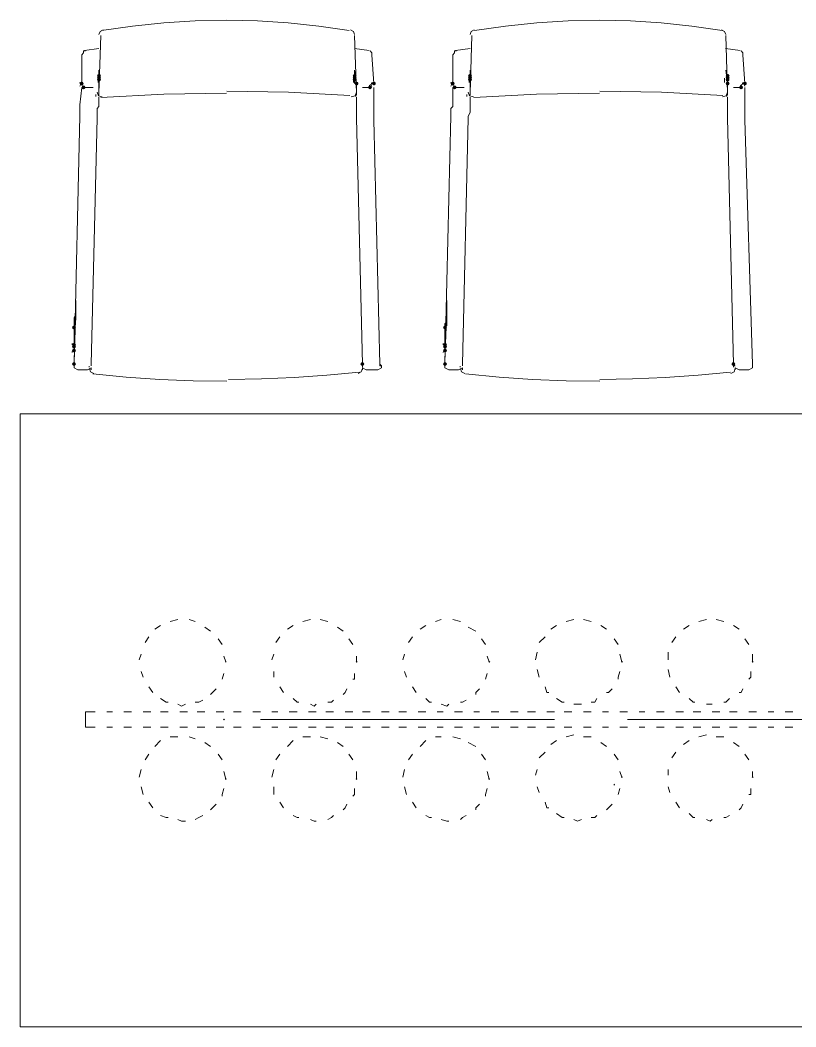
# Model space of a CAD drawing. Extents: x 185064 to 343242, y -369192 to -264966.
# Drawn here: x 225349 to 226624, y -310653 to -308998 of the extents above; entities that cross this region are included whole.
import ezdxf

# ---------------------------------------------------------------- set-up
doc = ezdxf.new("R2010")
doc.units = 0

# ---------------------------------------------------------------- blocks, each defined once
blk = doc.blocks.new('121222')
h = blk.add_hatch(color=3)
h.dxf.hatch_style = 2
h.paths.add_polyline_path([(225512.4, -310510.7), (225511.4, -310512.9), (225509.2, -310513.8), (225507, -310512.9), (225506, -310510.7), (225507, -310508.4), (225509.2, -310507.5), (225511.4, -310508.4)])
h = blk.add_hatch(color=3)
h.dxf.hatch_style = 2
h.paths.add_polyline_path([(225540.8, -310498), (225539.9, -310500.3), (225537.6, -310501.2), (225535.4, -310500.3), (225534.5, -310498), (225535.4, -310495.8), (225537.6, -310494.9), (225539.9, -310495.8)])
h = blk.add_hatch(color=3)
h.dxf.hatch_style = 2
h.paths.add_polyline_path([(225540.8, -310501.2), (225539.9, -310503.4), (225537.6, -310504.3), (225535.4, -310503.4), (225534.5, -310501.2), (225535.4, -310499), (225537.6, -310498), (225539.9, -310499)])
h = blk.add_hatch(color=3)
h.dxf.hatch_style = 2
h.paths.add_polyline_path([(225540.8, -310504.3), (225539.9, -310506.6), (225537.6, -310507.5), (225535.4, -310506.6), (225534.5, -310504.3), (225535.4, -310502.1), (225537.6, -310501.2), (225539.9, -310502.1)])
h = blk.add_hatch(color=3)
h.dxf.hatch_style = 2
h.paths.add_polyline_path([(225960.8, -310498), (225959.9, -310500.3), (225957.6, -310501.2), (225955.4, -310500.3), (225954.5, -310498), (225955.4, -310495.8), (225957.6, -310494.9), (225959.9, -310495.8)])
h = blk.add_hatch(color=3)
h.dxf.hatch_style = 2
h.paths.add_polyline_path([(225960.8, -310501.2), (225959.9, -310503.4), (225957.6, -310504.3), (225955.4, -310503.4), (225954.5, -310501.2), (225955.4, -310499), (225957.6, -310498), (225959.9, -310499)])
h = blk.add_hatch(color=3)
h.dxf.hatch_style = 2
h.paths.add_polyline_path([(225960.8, -310504.3), (225959.9, -310506.6), (225957.6, -310507.5), (225955.4, -310506.6), (225954.5, -310504.3), (225955.4, -310502.1), (225957.6, -310501.2), (225959.9, -310502.1)])
h = blk.add_hatch(color=3)
h.dxf.hatch_style = 2
h.paths.add_polyline_path([(225963.9, -310510.7), (225963, -310512.9), (225960.8, -310513.8), (225958.6, -310512.9), (225957.6, -310510.7), (225958.6, -310508.4), (225960.8, -310507.5), (225963, -310508.4)])
h = blk.add_hatch(color=3)
h.dxf.hatch_style = 2
h.paths.add_polyline_path([(225963.9, -310510.7), (225963, -310512.9), (225960.8, -310513.8), (225958.6, -310512.9), (225957.6, -310510.7), (225958.6, -310508.4), (225960.8, -310507.5), (225963, -310508.4)])
h = blk.add_hatch(color=3)
h.dxf.hatch_style = 2
h.paths.add_polyline_path([(225963.9, -310510.7), (225963, -310512.9), (225960.8, -310513.8), (225958.6, -310512.9), (225957.6, -310510.7), (225958.6, -310508.4), (225960.8, -310507.5), (225963, -310508.4)])
h = blk.add_hatch(color=3)
h.dxf.hatch_style = 2
h.paths.add_polyline_path([(225992.4, -310510.7), (225991.4, -310512.9), (225989.2, -310513.8), (225987, -310512.9), (225986, -310510.7), (225987, -310508.4), (225989.2, -310507.5), (225991.4, -310508.4)])
h = blk.add_hatch(color=3)
h.dxf.hatch_style = 2
h.paths.add_polyline_path([(226121.8, -310510.7), (226120.9, -310512.9), (226118.7, -310513.8), (226116.4, -310512.9), (226115.5, -310510.7), (226116.4, -310508.4), (226118.7, -310507.5), (226120.9, -310508.4)])
h = blk.add_hatch(color=3)
h.dxf.hatch_style = 2
h.paths.add_polyline_path([(226150.3, -310498), (226149.3, -310500.3), (226147.1, -310501.2), (226144.9, -310500.3), (226143.9, -310498), (226144.9, -310495.8), (226147.1, -310494.9), (226149.3, -310495.8)])
h = blk.add_hatch(color=3)
h.dxf.hatch_style = 2
h.paths.add_polyline_path([(226150.3, -310501.2), (226149.3, -310503.4), (226147.1, -310504.3), (226144.9, -310503.4), (226143.9, -310501.2), (226144.9, -310499), (226147.1, -310498), (226149.3, -310499)])
h = blk.add_hatch(color=3)
h.dxf.hatch_style = 2
h.paths.add_polyline_path([(226150.3, -310504.3), (226149.3, -310506.6), (226147.1, -310507.5), (226144.9, -310506.6), (226143.9, -310504.3), (226144.9, -310502.1), (226147.1, -310501.2), (226149.3, -310502.1)])
h = blk.add_hatch(color=3)
h.dxf.hatch_style = 2
h.paths.add_polyline_path([(226573.4, -310498), (226572.5, -310500.3), (226570.3, -310501.2), (226568, -310500.3), (226567.1, -310498), (226568, -310495.8), (226570.3, -310494.9), (226572.5, -310495.8)])
h = blk.add_hatch(color=3)
h.dxf.hatch_style = 2
h.paths.add_polyline_path([(226573.4, -310501.2), (226572.5, -310503.4), (226570.3, -310504.3), (226568, -310503.4), (226567.1, -310501.2), (226568, -310499), (226570.3, -310498), (226572.5, -310499)])
h = blk.add_hatch(color=3)
h.dxf.hatch_style = 2
h.paths.add_polyline_path([(226573.4, -310504.3), (226572.5, -310506.6), (226570.3, -310507.5), (226568, -310506.6), (226567.1, -310504.3), (226568, -310502.1), (226570.3, -310501.2), (226572.5, -310502.1)])
h = blk.add_hatch(color=3)
h.dxf.hatch_style = 2
h.paths.add_polyline_path([(226573.4, -310510.7), (226572.5, -310512.9), (226570.3, -310513.8), (226568, -310512.9), (226567.1, -310510.7), (226568, -310508.4), (226570.3, -310507.5), (226572.5, -310508.4)])
h = blk.add_hatch(color=3)
h.dxf.hatch_style = 2
h.paths.add_polyline_path([(226573.4, -310510.7), (226572.5, -310512.9), (226570.3, -310513.8), (226568, -310512.9), (226567.1, -310510.7), (226568, -310508.4), (226570.3, -310507.5), (226572.5, -310508.4)])
h = blk.add_hatch(color=3)
h.dxf.hatch_style = 2
h.paths.add_polyline_path([(226573.4, -310510.7), (226572.5, -310512.9), (226570.3, -310513.8), (226568, -310512.9), (226567.1, -310510.7), (226568, -310508.4), (226570.3, -310507.5), (226572.5, -310508.4)])
h = blk.add_hatch(color=3)
h.dxf.hatch_style = 2
h.paths.add_polyline_path([(226601.8, -310510.7), (226600.9, -310512.9), (226598.7, -310513.8), (226596.4, -310512.9), (226595.5, -310510.7), (226596.4, -310508.4), (226598.7, -310507.5), (226600.9, -310508.4)])
h = blk.add_hatch(color=3)
h.dxf.hatch_style = 2
h.paths.add_polyline_path([(225515.5, -310517), (225514.6, -310519.2), (225512.4, -310520.1), (225510.1, -310519.2), (225509.2, -310517), (225510.1, -310514.7), (225512.4, -310513.8), (225514.6, -310514.7)])
h = blk.add_hatch(color=3)
h.dxf.hatch_style = 2
h.paths.add_polyline_path([(225986, -310517), (225985.1, -310519.2), (225982.9, -310520.1), (225980.7, -310519.2), (225979.7, -310517), (225980.7, -310514.7), (225982.9, -310513.8), (225985.1, -310514.7)])
h = blk.add_hatch(color=3)
h.dxf.hatch_style = 2
h.paths.add_polyline_path([(226125, -310517), (226124.1, -310519.2), (226121.8, -310520.1), (226119.6, -310519.2), (226118.7, -310517), (226119.6, -310514.7), (226121.8, -310513.8), (226124.1, -310514.7)])
h = blk.add_hatch(color=3)
h.dxf.hatch_style = 2
h.paths.add_polyline_path([(226595.5, -310517), (226594.6, -310519.2), (226592.4, -310520.1), (226590.1, -310519.2), (226589.2, -310517), (226590.1, -310514.7), (226592.4, -310513.8), (226594.6, -310514.7)])
h = blk.add_hatch(color=3)
h.dxf.hatch_style = 2
h.paths.add_polyline_path([(225499.7, -310911.7), (225498.8, -310913.9), (225496.6, -310914.9), (225494.3, -310913.9), (225493.4, -310911.7), (225494.3, -310909.5), (225496.6, -310908.5), (225498.8, -310909.5)])
h = blk.add_hatch(color=3)
h.dxf.hatch_style = 2
h.paths.add_polyline_path([(226109.2, -310911.7), (226108.3, -310913.9), (226106, -310914.9), (226103.8, -310913.9), (226102.9, -310911.7), (226103.8, -310909.5), (226106, -310908.5), (226108.3, -310909.5)])
h = blk.add_hatch(color=3)
h.dxf.hatch_style = 2
h.paths.add_polyline_path([(225499.7, -310940.1), (225498.8, -310942.4), (225496.6, -310943.3), (225494.3, -310942.4), (225493.4, -310940.1), (225494.3, -310937.9), (225496.6, -310937), (225498.8, -310937.9)])
h = blk.add_hatch(color=3)
h.dxf.hatch_style = 2
h.paths.add_polyline_path([(225499.7, -310943.3), (225498.8, -310945.5), (225496.6, -310946.4), (225494.3, -310945.5), (225493.4, -310943.3), (225494.3, -310941.1), (225496.6, -310940.1), (225498.8, -310941.1)])
h = blk.add_hatch(color=3)
h.dxf.hatch_style = 2
h.paths.add_polyline_path([(226109.2, -310940.1), (226108.3, -310942.4), (226106, -310943.3), (226103.8, -310942.4), (226102.9, -310940.1), (226103.8, -310937.9), (226106, -310937), (226108.3, -310937.9)])
h = blk.add_hatch(color=3)
h.dxf.hatch_style = 2
h.paths.add_polyline_path([(226109.2, -310943.3), (226108.3, -310945.5), (226106, -310946.4), (226103.8, -310945.5), (226102.9, -310943.3), (226103.8, -310941.1), (226106, -310940.1), (226108.3, -310941.1)])
h = blk.add_hatch(color=3)
h.dxf.hatch_style = 2
h.paths.add_polyline_path([(225499.7, -310949.6), (225498.8, -310951.8), (225496.6, -310952.8), (225494.3, -310951.8), (225493.4, -310949.6), (225494.3, -310947.4), (225496.6, -310946.4), (225498.8, -310947.4)])
h = blk.add_hatch(color=3)
h.dxf.hatch_style = 2
h.paths.add_polyline_path([(225499.7, -310949.6), (225498.8, -310951.8), (225496.6, -310952.8), (225494.3, -310951.8), (225493.4, -310949.6), (225494.3, -310947.4), (225496.6, -310946.4), (225498.8, -310947.4)])
h = blk.add_hatch(color=3)
h.dxf.hatch_style = 2
h.paths.add_polyline_path([(226109.2, -310949.6), (226108.3, -310951.8), (226106, -310952.8), (226103.8, -310951.8), (226102.9, -310949.6), (226103.8, -310947.4), (226106, -310946.4), (226108.3, -310947.4)])
h = blk.add_hatch(color=3)
h.dxf.hatch_style = 2
h.paths.add_polyline_path([(226109.2, -310949.6), (226108.3, -310951.8), (226106, -310952.8), (226103.8, -310951.8), (226102.9, -310949.6), (226103.8, -310947.4), (226106, -310946.4), (226108.3, -310947.4)])
h = blk.add_hatch(color=3)
h.dxf.hatch_style = 2
h.paths.add_polyline_path([(225499.7, -310971.7), (225498.8, -310973.9), (225496.6, -310974.9), (225494.3, -310973.9), (225493.4, -310971.7), (225494.3, -310969.5), (225496.6, -310968.5), (225498.8, -310969.5)])
h = blk.add_hatch(color=3)
h.dxf.hatch_style = 2
h.paths.add_polyline_path([(225973.4, -310971.7), (225972.5, -310973.9), (225970.3, -310974.9), (225968, -310973.9), (225967.1, -310971.7), (225968, -310969.5), (225970.3, -310968.5), (225972.5, -310969.5)])
h = blk.add_hatch(color=3)
h.dxf.hatch_style = 2
h.paths.add_polyline_path([(226109.2, -310971.7), (226108.3, -310973.9), (226106, -310974.9), (226103.8, -310973.9), (226102.9, -310971.7), (226103.8, -310969.5), (226106, -310968.5), (226108.3, -310969.5)])
h = blk.add_hatch(color=3)
h.dxf.hatch_style = 2
h.paths.add_polyline_path([(226582.9, -310971.7), (226582, -310973.9), (226579.7, -310974.9), (226577.5, -310973.9), (226576.6, -310971.7), (226577.5, -310969.5), (226579.7, -310968.5), (226582, -310969.5)])
h = blk.add_hatch(color=3)
h.dxf.hatch_style = 2
h.paths.add_polyline_path([(225747.6, -311461.2), (225746, -311462.8), (225744.5, -311461.2), (225746, -311459.6)])
h = blk.add_hatch(color=3)
h.dxf.hatch_style = 2
h.paths.add_polyline_path([(225962.4, -311461.2), (225960.8, -311462.8), (225959.2, -311461.2), (225960.8, -311459.6)])
h = blk.add_hatch(color=3)
h.dxf.hatch_style = 2
h.paths.add_polyline_path([(226180.3, -311461.2), (226178.7, -311462.8), (226177.1, -311461.2), (226178.7, -311459.6)])
h = blk.add_hatch(color=3)
h.dxf.hatch_style = 2
h.paths.add_polyline_path([(226398.2, -311461.2), (226396.6, -311462.8), (226395, -311461.2), (226396.6, -311459.6)])
h = blk.add_hatch(color=3)
h.dxf.hatch_style = 2
h.paths.add_polyline_path([(226612.9, -311461.2), (226611.3, -311462.8), (226609.7, -311461.2), (226611.3, -311459.6)])
h = blk.add_hatch(color=3)
h.dxf.hatch_style = 2
h.paths.add_polyline_path([(225744.5, -311555.9), (225742.9, -311557.5), (225741.3, -311555.9), (225742.9, -311554.3)])
h = blk.add_hatch(color=3)
h.dxf.hatch_style = 2
h.paths.add_polyline_path([(225747.6, -311653.8), (225746, -311655.4), (225744.5, -311653.8), (225746, -311652.2)])
h = blk.add_hatch(color=3)
h.dxf.hatch_style = 2
h.paths.add_polyline_path([(225962.4, -311653.8), (225960.8, -311655.4), (225959.2, -311653.8), (225960.8, -311652.2)])
h = blk.add_hatch(color=3)
h.dxf.hatch_style = 2
h.paths.add_polyline_path([(226180.3, -311653.8), (226178.7, -311655.4), (226177.1, -311653.8), (226178.7, -311652.2)])
h = blk.add_hatch(color=3)
h.dxf.hatch_style = 2
h.paths.add_polyline_path([(226398.2, -311650.7), (226396.6, -311652.2), (226395, -311650.7), (226396.6, -311649.1)])
h = blk.add_hatch(color=3)
h.dxf.hatch_style = 2
h.paths.add_polyline_path([(226612.9, -311650.7), (226611.3, -311652.2), (226609.7, -311650.7), (226611.3, -311649.1)])
h = blk.add_hatch(color=3)
h.dxf.hatch_style = 2
h.paths.add_polyline_path([(226385.5, -311663.3), (226383.9, -311664.9), (226382.4, -311663.3), (226383.9, -311661.7)])
at = {"color": 3, "lineweight": 0}
for points in [[(225747.5, -310406.4), (225695.8, -310407.5), (225644.3, -310410.8), (225592.9, -310416.2), (225541.8, -310423.7)], [(225948.5, -310423.7), (225898.6, -310416.2), (225848.5, -310410.8), (225798.2, -310407.5), (225747.7, -310406.4)], [(226360.1, -310406.4), (226308.5, -310407.5), (226256.9, -310410.8), (226205.6, -310416.2), (226154.4, -310423.7)], [(226561.1, -310423.7), (226511.3, -310416.2), (226461.1, -310410.8), (226410.8, -310407.5), (226360.4, -310406.4)], [(225544.4, -310422.3), (225539.6, -310424.9), (225537.6, -310429.9)], [(225957.6, -310429.9), (225955.6, -310424.9), (225950.9, -310422.3)], [(226153.9, -310422.3), (226149.1, -310424.9), (226147.1, -310429.9)], [(226567.1, -310429.9), (226565.1, -310424.9), (226560.3, -310422.3)], [(225537.6, -310526.4), (225540.8, -310431.7)], [(225960.8, -310526.4), (225957.6, -310431.7)], [(226147.1, -310526.4), (226150.3, -310431.7)], [(226570.3, -310526.4), (226567.1, -310431.7)], [(225512.4, -310460.1), (225509.2, -310463.3)], [(225515.5, -310457), (225512.4, -310457), (225512.4, -310460.1)], [(225537.6, -310452.9), (225513.8, -310456.5)], [(225981.2, -310456.5), (225957.5, -310452.8)], [(225982.9, -310457), (225986, -310460.1)], [(225986, -310460.1), (225986, -310463.3)], [(226121.8, -310460.1), (226118.7, -310463.3)], [(226125, -310457), (226121.8, -310457), (226121.8, -310460.1)], [(226147.1, -310452.9), (226123.3, -310456.5)], [(226590.7, -310456.5), (226567, -310452.8)], [(226592.4, -310457), (226595.5, -310460.1)], [(226595.5, -310460.1), (226595.5, -310463.3)], [(225509.2, -310510.7), (225509.2, -310463.3)], [(225989.2, -310510.7), (225986, -310463.3)], [(226118.7, -310510.7), (226118.7, -310463.3)], [(226598.7, -310510.7), (226595.5, -310463.3)], [(225537.6, -310510.7), (225537.6, -310488.5)], [(225537.6, -310501.2), (225537.6, -310488.5)], [(225960.8, -310510.7), (225957.6, -310488.5)], [(225957.6, -310501.2), (225957.6, -310488.5)], [(226147.1, -310510.7), (226147.1, -310488.5)], [(226147.1, -310501.2), (226147.1, -310488.5)], [(226570.3, -310510.7), (226567.1, -310488.5)], [(226570.3, -310501.2), (226567.1, -310488.5)], [(225506, -310509), (225507.3, -310512.2), (225510.4, -310513.8)], [(225536.3, -310509.2), (225536.5, -310502)], [(225537.6, -310501.2), (225537.6, -310498), (225537.6, -310510.7)], [(225537.6, -310507.5), (225537.6, -310498)], [(225537.6, -310507.5), (225537.6, -310510.7), (225537.6, -310507.5), (225537.6, -310504.3), (225537.6, -310507.5), (225537.6, -310510.7), (225537.6, -310507.5), (225537.6, -310510.7), (225537.6, -310507.5), (225537.6, -310510.7)], [(225537.6, -310529.6), (225537.6, -310510.7)], [(225955.6, -310502), (225955.8, -310509.2)], [(225960.8, -310510.7), (225957.6, -310498), (225957.6, -310501.2)], [(225957.6, -310507.5), (225957.6, -310498)], [(225960.8, -310510.7), (225960.8, -310513.8)], [(225960.8, -310529.6), (225960.8, -310510.7)], [(225981.7, -310513.8), (225984.8, -310512.2), (225986, -310509)], [(226115.5, -310509), (226116.7, -310512.2), (226119.9, -310513.8)], [(226145.8, -310509.2), (226145.9, -310502)], [(226147.1, -310501.2), (226147.1, -310498), (226147.1, -310510.7)], [(226147.1, -310507.5), (226147.1, -310498)], [(226147.1, -310507.5), (226147.1, -310510.7), (226147.1, -310507.5), (226147.1, -310504.3), (226147.1, -310507.5), (226147.1, -310510.7), (226147.1, -310507.5), (226147.1, -310510.7), (226147.1, -310507.5), (226147.1, -310510.7)], [(226147.1, -310529.6), (226147.1, -310510.7)], [(226565.1, -310502), (226565.3, -310509.2)], [(226570.3, -310510.7), (226570.3, -310498), (226570.3, -310501.2)], [(226570.3, -310507.5), (226570.3, -310498)], [(226570.3, -310510.7), (226570.3, -310513.8)], [(226570.3, -310529.6), (226570.3, -310510.7)], [(226591.2, -310513.8), (226594.3, -310512.2), (226595.5, -310509)], [(225509.2, -310517), (225506, -310545.4)], [(225507.6, -310511.8), (225506.1, -310515)], [(225509.2, -310517), (225509.2, -310520.1)], [(225528.2, -310517), (225525, -310517), (225521.8, -310517), (225515.5, -310517), (225512.4, -310517)], [(225534.5, -310524.6), (225537, -310530.6), (225543.1, -310532.7)], [(225747.3, -310526.4), (225643.9, -310528.2), (225540.5, -310533.6)], [(225949.7, -310530.4), (225848.7, -310525.1), (225747.6, -310523.3)], [(225952.1, -310532.7), (225958.3, -310530.6), (225960.8, -310524.6)], [(225970.3, -310517), (225973.4, -310517), (225982.9, -310517)], [(225986, -310515), (225984.4, -310511.8)], [(225989.2, -310517), (225989.2, -310545.4)], [(225989.2, -310517), (225989.2, -310520.1)], [(225989.2, -310520.1), (225989.2, -310523.3), (225989.2, -310526.4), (225989.2, -310529.6)], [(225989.2, -310570.7), (225989.2, -310529.6), (225989.2, -310526.4), (225989.2, -310523.3)], [(226117.1, -310511.8), (226115.5, -310515)], [(226118.7, -310517), (226118.7, -310545.4)], [(226118.7, -310517), (226118.7, -310520.1)], [(226137.6, -310517), (226134.5, -310517), (226125, -310517), (226121.8, -310517)], [(226143.9, -310524.6), (226146.4, -310530.6), (226152.6, -310532.7)], [(226360, -310526.4), (226256.5, -310528.2), (226153.2, -310533.6)], [(226562.4, -310530.4), (226461.4, -310525.1), (226360.3, -310523.3)], [(226561.6, -310532.7), (226567.8, -310530.6), (226570.3, -310524.6)], [(226579.7, -310517), (226582.9, -310517), (226592.4, -310517)], [(226598.7, -310515), (226597.1, -310511.8)], [(226598.7, -310517), (226598.7, -310545.4)], [(226598.7, -310517), (226598.7, -310520.1)], [(226598.7, -310520.1), (226598.7, -310523.3), (226598.7, -310526.4), (226598.7, -310529.6)], [(226598.7, -310570.7), (226598.7, -310529.6), (226598.7, -310526.4), (226598.7, -310523.3)], [(225532.4, -310528.5), (225532.3, -310532.1)], [(225534.5, -310567.5), (225534.5, -310564.3), (225534.5, -310558), (225534.5, -310554.9), (225534.5, -310551.7), (225537.6, -310548.5), (225537.6, -310545.4), (225537.6, -310542.2), (225537.6, -310539.1), (225537.6, -310535.9), (225537.6, -310532.8)], [(225959.7, -310531.9), (225959.6, -310528.2)], [(225960.8, -310567.5), (225960.8, -310564.3), (225960.8, -310558), (225960.8, -310554.9), (225960.8, -310551.7), (225960.8, -310548.5), (225960.8, -310545.4), (225960.8, -310542.2), (225960.8, -310539.1), (225960.8, -310535.9), (225960.8, -310532.8)], [(226141.9, -310528.5), (226141.8, -310532.1)], [(226143.9, -310567.5), (226143.9, -310564.3), (226147.1, -310558), (226147.1, -310554.9), (226147.1, -310551.7), (226147.1, -310548.5), (226147.1, -310545.4), (226147.1, -310542.2), (226147.1, -310539.1), (226147.1, -310535.9), (226147.1, -310532.8)], [(226569.2, -310531.9), (226569.1, -310528.2)], [(226570.3, -310567.5), (226570.3, -310564.3), (226570.3, -310558), (226570.3, -310554.9), (226570.3, -310551.7), (226570.3, -310548.5), (226570.3, -310545.4), (226570.3, -310542.2), (226570.3, -310539.1), (226570.3, -310535.9), (226570.3, -310532.8)], [(225506, -310545.4), (225506, -310548.5), (225506, -310551.7), (225506, -310554.9), (225506, -310558), (225506, -310561.2), (225506, -310564.3), (225506, -310567.5)], [(225989.2, -310545.4), (225989.2, -310548.5), (225989.2, -310551.7), (225989.2, -310554.9), (225989.2, -310558), (225989.2, -310561.2), (225989.2, -310564.3), (225989.2, -310567.5)], [(226118.7, -310545.4), (226118.7, -310548.5), (226115.5, -310551.7), (226115.5, -310554.9), (226115.5, -310558), (226115.5, -310561.2), (226115.5, -310564.3), (226115.5, -310567.5)], [(226598.7, -310545.4), (226598.7, -310548.5), (226598.7, -310551.7), (226598.7, -310554.9), (226598.7, -310558), (226598.7, -310561.2), (226598.7, -310564.3), (226598.7, -310567.5)], [(225506, -310564.3), (225496.6, -310971.7)], [(225525, -310971.7), (225534.5, -310567.5)], [(225970.3, -310971.7), (225960.8, -310567.5)], [(225989.2, -310570.7), (225998.7, -310971.7)], [(226115.5, -310564.3), (226106, -310971.7)], [(226134.5, -310971.7), (226143.9, -310567.5)], [(226579.7, -310971.7), (226570.3, -310567.5)], [(226598.7, -310570.7), (226611.3, -310971.7)], [(225496.6, -310949.6), (225496.6, -310946.4), (225496.6, -310943.3), (225499.7, -310877), (225499.7, -310873.8), (225499.7, -310870.7), (225499.7, -310867.5), (225499.7, -310873.8), (225499.7, -310877), (225499.7, -310883.3), (225499.7, -310889.6), (225496.6, -310895.9), (225496.6, -310902.2), (225496.6, -310905.4), (225496.6, -310911.7), (225496.6, -310914.9), (225496.6, -310918), (225496.6, -310921.2), (225496.6, -310924.3), (225496.6, -310927.5), (225496.6, -310930.7), (225496.6, -310933.8), (225496.6, -310937), (225496.6, -310940.1)], [(225496.6, -310946.4), (225496.6, -310943.3), (225496.6, -310940.1), (225496.6, -310937), (225496.6, -310933.8), (225496.6, -310930.7), (225496.6, -310927.5), (225496.6, -310924.3), (225496.6, -310921.2), (225496.6, -310918), (225496.6, -310911.7), (225496.6, -310908.5), (225496.6, -310902.2), (225499.7, -310899.1), (225499.7, -310892.8), (225499.7, -310886.4), (225499.7, -310883.3), (225499.7, -310877), (225499.7, -310870.7)], [(225499.7, -310867.5), (225499.7, -310870.7), (225499.7, -310873.8), (225499.7, -310877)], [(225499.7, -310877), (225499.7, -310870.7)], [(226106, -310949.6), (226106, -310946.4), (226106, -310943.3), (226109.2, -310877), (226109.2, -310873.8), (226109.2, -310870.7), (226109.2, -310867.5), (226109.2, -310873.8), (226109.2, -310877), (226109.2, -310883.3), (226109.2, -310889.6), (226109.2, -310895.9), (226109.2, -310902.2), (226106, -310905.4), (226106, -310911.7), (226106, -310914.9), (226106, -310918), (226106, -310921.2), (226106, -310924.3), (226106, -310927.5), (226106, -310930.7), (226106, -310933.8), (226106, -310937), (226106, -310940.1)], [(226106, -310946.4), (226106, -310943.3), (226106, -310940.1), (226106, -310937), (226106, -310933.8), (226106, -310930.7), (226106, -310927.5), (226106, -310924.3), (226106, -310921.2), (226106, -310918), (226106, -310911.7), (226109.2, -310908.5), (226109.2, -310902.2), (226109.2, -310899.1), (226109.2, -310892.8), (226109.2, -310886.4), (226109.2, -310883.3), (226109.2, -310877), (226109.2, -310870.7)], [(226109.2, -310867.5), (226109.2, -310870.7), (226109.2, -310873.8), (226109.2, -310877)], [(226109.2, -310877), (226109.2, -310870.7)], [(225496.6, -310965.4), (225499.7, -310883.3), (225499.7, -310880.1), (225499.7, -310877)], [(225499.7, -310877), (225499.7, -310880.1), (225499.7, -310883.3)], [(226106, -310965.4), (226109.2, -310883.3), (226109.2, -310880.1), (226109.2, -310877)], [(226109.2, -310877), (226109.2, -310880.1), (226109.2, -310883.3)], [(225496.6, -310902.2), (225496.6, -310918)], [(226109.2, -310902.2), (226106, -310918)], [(225493.5, -310937.8), (225493.5, -310940.4)], [(226103, -310937.8), (226103, -310940.4)], [(225493.8, -310950.9), (225493.7, -310952.8)], [(225496.6, -310943.3), (225496.6, -310949.6), (225496.6, -310946.4)], [(225496.6, -310943.3), (225496.6, -310946.4), (225496.6, -310949.6), (225496.6, -310946.4)], [(226103.3, -310950.9), (226103.2, -310952.8)], [(226106, -310943.3), (226106, -310949.6), (226106, -310946.4)], [(226106, -310943.3), (226106, -310946.4), (226106, -310949.6), (226106, -310946.4)], [(225496.6, -310971.7), (225496.6, -310974.9), (225496.6, -310978)], [(225525, -310974.9), (225525, -310971.7)], [(225970.3, -310974.9), (225970.3, -310971.7)], [(226001.8, -310974.9), (225998.7, -310971.7), (225998.7, -310968.5), (225998.7, -310965.4)], [(225998.7, -310965.4), (225998.7, -310968.5), (225998.7, -310971.7)], [(225998.7, -310971.7), (225998.7, -310974.9), (226001.8, -310974.9), (226001.8, -310978)], [(226106, -310971.7), (226106, -310974.9), (226106, -310978)], [(226134.5, -310974.9), (226134.5, -310971.7)], [(226582.9, -310974.9), (226579.7, -310974.9), (226579.7, -310971.7)], [(226611.3, -310974.9), (226611.3, -310971.7), (226611.3, -310968.5), (226611.3, -310965.4)], [(226611.3, -310965.4), (226611.3, -310968.5), (226611.3, -310971.7)], [(226611.3, -310971.7), (226611.3, -310974.9), (226611.3, -310978)], [(225502.9, -310981.2), (225496.6, -310978)], [(225525, -310978), (225518.7, -310981.2), (225502.9, -310981.2)], [(225521.6, -310976.9), (225521.6, -310975.3)], [(225521.8, -310979.3), (225523.8, -310984.8), (225528.9, -310987.5)], [(225525, -310978), (225525, -310981.2)], [(225527.3, -310988), (225582.3, -310993.3), (225637.4, -310997.1), (225692.6, -310999.4), (225747.8, -311000.1)], [(225750.6, -310997), (225804.5, -310996.2), (225858.3, -310993.9), (225912.1, -310990.2), (225965.7, -310984.9)], [(225963.2, -310987.5), (225968.3, -310984.8), (225970.3, -310979.3)], [(225970.3, -310978), (225976.6, -310981.2), (225995.5, -310981.2)], [(225970.3, -310978), (225970.3, -310981.2)], [(225970.5, -310975.3), (225970.5, -310976.9)], [(225995.5, -310981.2), (226001.8, -310978)], [(226112.4, -310981.2), (226106, -310978)], [(226134.5, -310978), (226128.2, -310981.2), (226112.4, -310981.2)], [(226131, -310976.9), (226131.1, -310975.3)], [(226131.3, -310979.3), (226133.2, -310984.8), (226138.4, -310987.5)], [(226134.5, -310978), (226134.5, -310981.2)], [(226139.9, -310988), (226194.9, -310993.3), (226250, -310997.1), (226305.2, -310999.4), (226360.4, -311000.1)], [(226360.1, -310997), (226414, -310996.2), (226467.8, -310993.9), (226521.6, -310990.2), (226575.2, -310984.9)], [(226575.8, -310987.5), (226581, -310984.8), (226582.9, -310979.3)], [(226580, -310975.3), (226580, -310976.9)], [(226582.9, -310978), (226589.2, -310981.2), (226605, -310981.2)], [(226582.9, -310978), (226582.9, -310981.2)], [(226605, -310981.2), (226611.3, -310978)], [(225638.7, -311401.2), (225629.2, -311407.5)], [(225667.1, -311391.7), (225654.5, -311394.9)], [(225695.5, -311394.9), (225686, -311391.7)], [(225720.8, -311410.7), (225711.3, -311404.3)], [(225856.6, -311401.2), (225847.1, -311407.5)], [(225885, -311391.7), (225872.4, -311394.9)], [(225913.4, -311394.9), (225900.8, -311391.7)], [(225938.7, -311410.7), (225929.2, -311404.3)], [(226074.5, -311401.2), (226065, -311407.5)], [(226099.7, -311391.7), (226090.3, -311394.9)], [(226131.3, -311394.9), (226118.7, -311391.7)], [(226156.6, -311410.7), (226143.9, -311404.3)], [(226289.2, -311401.2), (226279.7, -311407.5)], [(226317.6, -311391.7), (226305, -311394.9)], [(226346, -311394.9), (226333.4, -311391.7)], [(226371.3, -311407.5), (226361.8, -311401.2)], [(226507.1, -311401.2), (226497.6, -311407.5)], [(226535.5, -311391.7), (226522.9, -311394.9)], [(226563.9, -311394.9), (226551.3, -311391.7)], [(226589.2, -311407.5), (226579.7, -311401.2)], [(225619.7, -311420.1), (225613.4, -311429.6)], [(225834.5, -311420.1), (225828.2, -311429.6)], [(226052.4, -311420.1), (226046, -311429.6)], [(226270.3, -311420.1), (226260.8, -311429.6)], [(226485, -311420.1), (226478.7, -311429.6)], [(225739.7, -311432.8), (225733.4, -311423.3)], [(225954.5, -311432.8), (225948.2, -311423.3)], [(226172.4, -311432.8), (226166, -311423.3)], [(226390.3, -311432.8), (226383.9, -311423.3)], [(226605, -311432.8), (226598.7, -311423.3)], [(225607.1, -311448.5), (225603.9, -311458)], [(225746, -311461.2), (225742.9, -311451.7)], [(225825, -311448.5), (225821.8, -311458)], [(225960.8, -311461.2), (225960.8, -311451.7)], [(226039.7, -311448.5), (226036.6, -311458)], [(226178.7, -311461.2), (226175.5, -311451.7)], [(226257.6, -311445.4), (226254.5, -311458)], [(226396.6, -311461.2), (226393.4, -311448.5)], [(226472.4, -311445.4), (226472.4, -311458)], [(226611.3, -311461.2), (226611.3, -311448.5)], [(225607.1, -311477), (225610.3, -311486.4)], [(225739.7, -311489.6), (225742.9, -311480.1)], [(225825, -311477), (225825, -311486.4)], [(225954.5, -311489.6), (225957.6, -311489.6), (225957.6, -311480.1)], [(226039.7, -311477), (226042.9, -311486.4)], [(226172.4, -311489.6), (226175.5, -311480.1)], [(226257.6, -311473.8), (226260.8, -311486.4)], [(226390.3, -311489.6), (226390.3, -311486.4), (226393.4, -311477)], [(226472.4, -311473.8), (226475.5, -311486.4)], [(226605, -311489.6), (226608.2, -311486.4), (226608.2, -311477)], [(225619.7, -311502.2), (225626, -311511.7)], [(225834.5, -311502.2), (225840.8, -311511.7)], [(226052.4, -311502.2), (226058.7, -311511.7)], [(226270.3, -311502.2), (226273.4, -311511.7), (226276.6, -311511.7)], [(226485, -311502.2), (226491.3, -311511.7)], [(225720.8, -311514.9), (225723.9, -311511.7), (225730.3, -311505.4)], [(225938.7, -311514.9), (225941.8, -311511.7), (225945, -311505.4)], [(226156.6, -311514.9), (226156.6, -311511.7), (226162.9, -311505.4)], [(226371.3, -311511.7), (226374.5, -311511.7), (226380.8, -311505.4)], [(226589.2, -311511.7), (226592.4, -311511.7), (226595.5, -311505.4)], [(225638.7, -311521.2), (225648.2, -311527.5), (225651.3, -311527.5)], [(225667.1, -311530.7), (225673.4, -311533.8), (225679.7, -311530.7)], [(225695.5, -311527.5), (225701.8, -311527.5), (225708.2, -311524.3)], [(225856.6, -311521.2), (225862.9, -311527.5), (225866, -311527.5)], [(225885, -311530.7), (225891.3, -311533.8), (225894.5, -311530.7)], [(225913.4, -311527.5), (225919.7, -311527.5), (225922.9, -311524.3)], [(226074.5, -311521.2), (226080.8, -311527.5), (226083.9, -311527.5)], [(226099.7, -311530.7), (226109.2, -311533.8), (226112.4, -311530.7)], [(226131.3, -311527.5), (226134.5, -311527.5), (226140.8, -311524.3)], [(226289.2, -311521.2), (226298.7, -311527.5), (226301.8, -311527.5)], [(226317.6, -311530.7), (226323.9, -311530.7), (226330.3, -311530.7)], [(226346, -311527.5), (226352.4, -311527.5), (226355.5, -311521.2)], [(226507.1, -311521.2), (226513.4, -311527.5), (226516.6, -311527.5)], [(226535.5, -311530.7), (226541.8, -311530.7), (226545, -311530.7)], [(226563.9, -311527.5), (226567.1, -311527.5), (226573.4, -311521.2)], [(225515.5, -311568.5), (225515.5, -311543.3), (225531.3, -311543.3)], [(225550.3, -311543.3), (225559.7, -311543.3)], [(225578.7, -311543.3), (225591.3, -311543.3)], [(225610.3, -311543.3), (225622.9, -311543.3)], [(225638.7, -311543.3), (225651.3, -311543.3)], [(225670.3, -311543.3), (225682.9, -311543.3)], [(225698.7, -311543.3), (225711.3, -311543.3)], [(225730.3, -311543.3), (225742.9, -311543.3)], [(225758.7, -311543.3), (225771.3, -311543.3)], [(225790.3, -311543.3), (225802.9, -311543.3)], [(225821.8, -311543.3), (225831.3, -311543.3)], [(225850.3, -311543.3), (225862.9, -311543.3)], [(225881.8, -311543.3), (225894.5, -311543.3)], [(225910.3, -311543.3), (225922.9, -311543.3)], [(225941.8, -311543.3), (225954.5, -311543.3)], [(225970.3, -311543.3), (225982.9, -311543.3)], [(226001.8, -311543.3), (226014.5, -311543.3)], [(226030.3, -311543.3), (226042.9, -311543.3)], [(226061.8, -311543.3), (226074.5, -311543.3)], [(226093.4, -311543.3), (226102.9, -311543.3)], [(226121.8, -311543.3), (226134.5, -311543.3)], [(226153.4, -311543.3), (226162.9, -311543.3)], [(226181.8, -311543.3), (226194.5, -311543.3)], [(226213.4, -311543.3), (226226, -311543.3)], [(226241.8, -311543.3), (226254.5, -311543.3)], [(226273.4, -311543.3), (226286, -311543.3)], [(226301.8, -311543.3), (226314.5, -311543.3)], [(226333.4, -311543.3), (226346, -311543.3)], [(226365, -311543.3), (226374.5, -311543.3)], [(226393.4, -311543.3), (226406, -311543.3)], [(226425, -311543.3), (226434.5, -311543.3)], [(226453.4, -311543.3), (226466, -311543.3)], [(226485, -311543.3), (226497.6, -311543.3)], [(226513.4, -311543.3), (226526, -311543.3)], [(226545, -311543.3), (226557.6, -311543.3)], [(226573.4, -311543.3), (226586, -311543.3)], [(226605, -311543.3), (226617.6, -311543.3)], [(226636.6, -311543.3), (226646, -311543.3)], [(226665, -311543.3), (226677.6, -311543.3)], [(225531.3, -311568.5), (225515.5, -311568.5)], [(225559.7, -311568.5), (225550.3, -311568.5)], [(225591.3, -311568.5), (225578.7, -311568.5)], [(225622.9, -311568.5), (225610.3, -311568.5)], [(225651.3, -311568.5), (225638.7, -311568.5)], [(225682.9, -311568.5), (225670.3, -311568.5)], [(225711.3, -311568.5), (225698.7, -311568.5)], [(225742.9, -311568.5), (225730.3, -311568.5)], [(225771.3, -311568.5), (225758.7, -311568.5)], [(225802.9, -311568.5), (225790.3, -311568.5)], [(225802.9, -311555.9), (226286, -311555.9)], [(225831.3, -311568.5), (225821.8, -311568.5)], [(225862.9, -311568.5), (225850.3, -311568.5)], [(225894.5, -311568.5), (225881.8, -311568.5)], [(225922.9, -311568.5), (225910.3, -311568.5)], [(225954.5, -311568.5), (225941.8, -311568.5)], [(225982.9, -311568.5), (225970.3, -311568.5)], [(226014.5, -311568.5), (226001.8, -311568.5)], [(226042.9, -311568.5), (226030.3, -311568.5)], [(226074.5, -311568.5), (226061.8, -311568.5)], [(226102.9, -311568.5), (226093.4, -311568.5)], [(226134.5, -311568.5), (226121.8, -311568.5)], [(226162.9, -311568.5), (226153.4, -311568.5)], [(226194.5, -311568.5), (226181.8, -311568.5)], [(226226, -311568.5), (226213.4, -311568.5)], [(226254.5, -311568.5), (226241.8, -311568.5)], [(226286, -311568.5), (226273.4, -311568.5)], [(226314.5, -311568.5), (226301.8, -311568.5)], [(226346, -311568.5), (226333.4, -311568.5)], [(226374.5, -311568.5), (226365, -311568.5)], [(226406, -311568.5), (226393.4, -311568.5)], [(226406, -311555.9), (226889.2, -311555.9)], [(226434.5, -311568.5), (226425, -311568.5)], [(226466, -311568.5), (226453.4, -311568.5)], [(226497.6, -311568.5), (226485, -311568.5)], [(226526, -311568.5), (226513.4, -311568.5)], [(226557.6, -311568.5), (226545, -311568.5)], [(226586, -311568.5), (226573.4, -311568.5)], [(226617.6, -311568.5), (226605, -311568.5)], [(226646, -311568.5), (226636.6, -311568.5)], [(226677.6, -311568.5), (226665, -311568.5)], [(225667.1, -311584.3), (225654.5, -311584.3)], [(225695.5, -311587.5), (225686, -311584.3)], [(225885, -311584.3), (225872.4, -311584.3)], [(225913.4, -311587.5), (225900.8, -311584.3)], [(226099.7, -311584.3), (226090.3, -311584.3)], [(226131.3, -311587.5), (226118.7, -311584.3)], [(226317.6, -311581.2), (226305, -311584.3)], [(226346, -311584.3), (226333.4, -311584.3)], [(226535.5, -311581.2), (226522.9, -311584.3)], [(226563.9, -311584.3), (226551.3, -311584.3)], [(225638.7, -311590.7), (225629.2, -311600.1)], [(225720.8, -311600.1), (225711.3, -311593.8)], [(225856.6, -311590.7), (225847.1, -311600.1)], [(225938.7, -311600.1), (225929.2, -311593.8)], [(226074.5, -311590.7), (226065, -311600.1)], [(226156.6, -311600.1), (226143.9, -311593.8)], [(226289.2, -311590.7), (226279.7, -311597)], [(226371.3, -311600.1), (226361.8, -311593.8)], [(226507.1, -311590.7), (226497.6, -311597)], [(226589.2, -311600.1), (226579.7, -311593.8)], [(225619.7, -311612.8), (225613.4, -311622.2)], [(225739.7, -311622.2), (225733.4, -311612.8)], [(225834.5, -311612.8), (225828.2, -311622.2)], [(225954.5, -311622.2), (225948.2, -311612.8)], [(226052.4, -311612.8), (226046, -311622.2)], [(226172.4, -311622.2), (226166, -311612.8)], [(226270.3, -311609.6), (226260.8, -311619.1)], [(226390.3, -311622.2), (226383.9, -311612.8)], [(226485, -311609.6), (226478.7, -311619.1)], [(226605, -311622.2), (226598.7, -311612.8)], [(225607.1, -311638), (225603.9, -311650.7)], [(225746, -311653.8), (225742.9, -311641.2)], [(225825, -311638), (225821.8, -311650.7)], [(225960.8, -311653.8), (225960.8, -311641.2)], [(226039.7, -311638), (226036.6, -311650.7)], [(226178.7, -311653.8), (226175.5, -311641.2)], [(226257.6, -311638), (226254.5, -311647.5)], [(226396.6, -311650.7), (226393.4, -311641.2)], [(226472.4, -311638), (226472.4, -311647.5)], [(226611.3, -311650.7), (226611.3, -311641.2)], [(225607.1, -311666.4), (225610.3, -311679.1)], [(225739.7, -311682.2), (225739.7, -311679.1), (225742.9, -311669.6)], [(225825, -311666.4), (225825, -311679.1)], [(225954.5, -311682.2), (225957.6, -311679.1), (225957.6, -311669.6)], [(226039.7, -311666.4), (226042.9, -311679.1)], [(226172.4, -311682.2), (226172.4, -311679.1), (226175.5, -311669.6)], [(226257.6, -311666.4), (226260.8, -311675.9)], [(226390.3, -311679.1), (226393.4, -311669.6)], [(226472.4, -311666.4), (226475.5, -311675.9)], [(226605, -311679.1), (226608.2, -311679.1), (226608.2, -311669.6)], [(225619.7, -311691.7), (225626, -311701.2)], [(225720.8, -311704.3), (225723.9, -311701.2), (225730.3, -311694.9)], [(225834.5, -311691.7), (225840.8, -311701.2)], [(225938.7, -311704.3), (225941.8, -311701.2), (225945, -311694.9)], [(226052.4, -311691.7), (226058.7, -311701.2)], [(226156.6, -311704.3), (226156.6, -311701.2), (226162.9, -311694.9)], [(226270.3, -311691.7), (226273.4, -311701.2), (226276.6, -311701.2)], [(226371.3, -311704.3), (226374.5, -311701.2), (226380.8, -311694.9)], [(226485, -311691.7), (226491.3, -311701.2)], [(226589.2, -311704.3), (226592.4, -311701.2), (226595.5, -311694.9)], [(225638.7, -311713.8), (225648.2, -311717), (225651.3, -311717)], [(225695.5, -311720.1), (225701.8, -311717), (225708.2, -311713.8)], [(225856.6, -311713.8), (225862.9, -311717), (225866, -311717)], [(225913.4, -311720.1), (225919.7, -311717), (225922.9, -311713.8)], [(226074.5, -311713.8), (226080.8, -311717), (226083.9, -311717)], [(226131.3, -311720.1), (226134.5, -311717), (226140.8, -311713.8)], [(226289.2, -311710.7), (226298.7, -311717), (226301.8, -311717)], [(226346, -311717), (226352.4, -311717), (226355.5, -311713.8)], [(226507.1, -311710.7), (226513.4, -311717), (226516.6, -311717)], [(226563.9, -311717), (226567.1, -311717), (226573.4, -311713.8)], [(225667.1, -311720.1), (225673.4, -311723.3), (225679.7, -311723.3)], [(225885, -311720.1), (225891.3, -311723.3), (225894.5, -311723.3)], [(226099.7, -311720.1), (226109.2, -311723.3), (226112.4, -311723.3)], [(226317.6, -311720.1), (226323.9, -311723.3), (226330.3, -311720.1)], [(226535.5, -311720.1), (226541.8, -311723.3), (226545, -311720.1)]]:
    blk.add_lwpolyline(points, dxfattribs=at)
for points in [[(225957.6, -310510.7), (225957.6, -310507.5), (225957.6, -310510.7), (225957.6, -310507.5), (225957.6, -310504.3), (225957.6, -310507.5), (225957.6, -310510.7), (225957.6, -310507.5), (225957.6, -310510.7), (225957.6, -310507.5)], [(226570.3, -310510.7), (226570.3, -310507.5), (226570.3, -310510.7), (226570.3, -310507.5), (226570.3, -310504.3), (226570.3, -310507.5), (226570.3, -310510.7), (226570.3, -310507.5), (226570.3, -310510.7), (226570.3, -310507.5)], [(225408.2, -311053.8), (225408.2, -312061.2), (227921.8, -312061.2), (227921.8, -311053.8)]]:
    blk.add_lwpolyline(points, close=True, dxfattribs=at)

msp = doc.modelspace()

# ---------------------------------------------------------------- block references
msp.add_blockref('121222', (-58.7, 1408.3))

doc.saveas('drawing.dxf')
